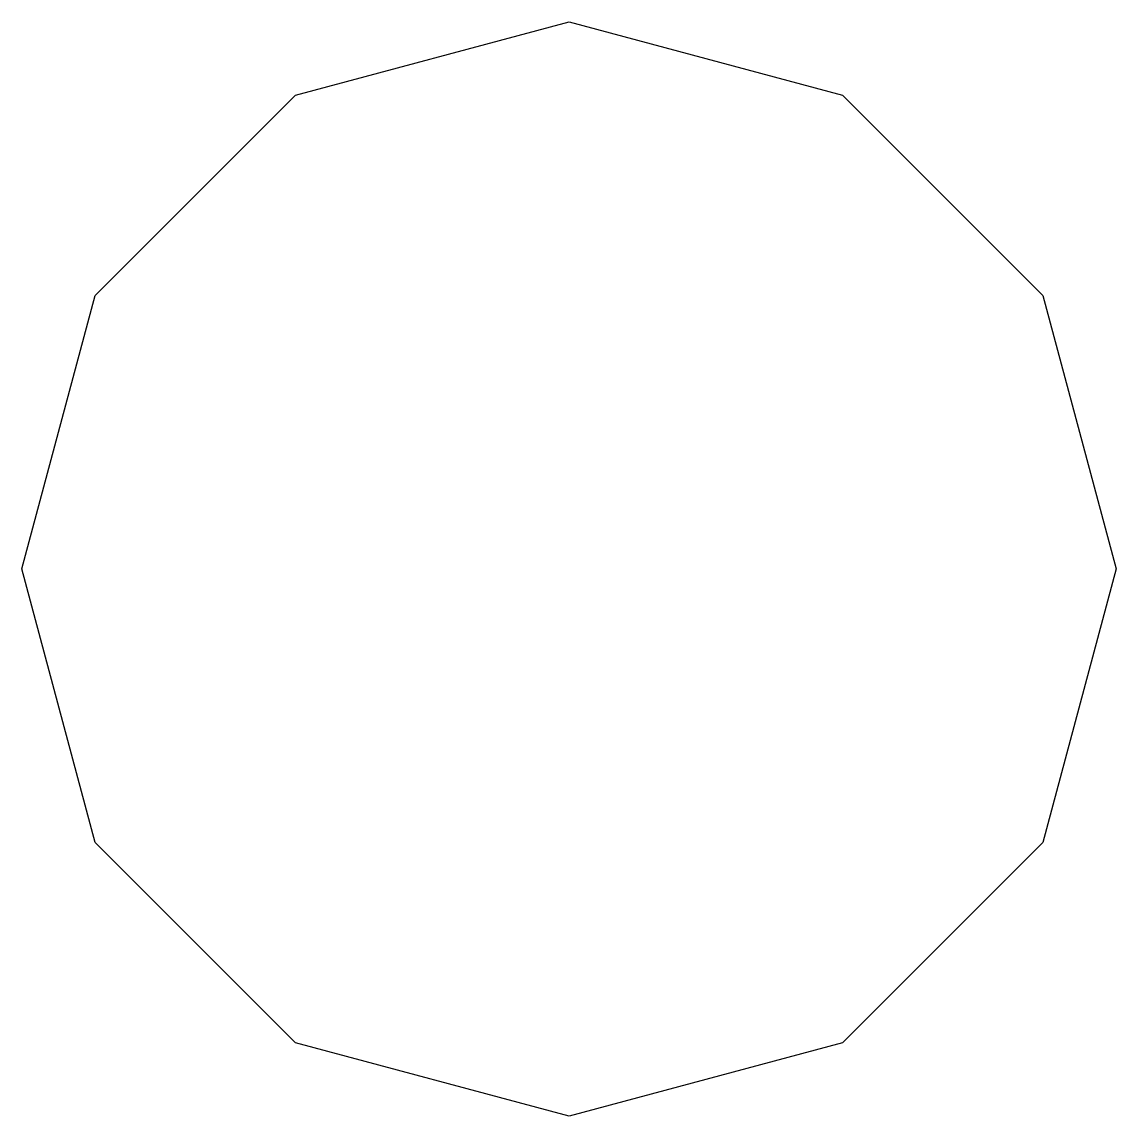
# Model space of a CAD drawing. Extents: x -0.465 to -0.385, y 0.13 to 0.21.
import ezdxf

# ---------------------------------------------------------------- set-up
doc = ezdxf.new("R2010")
doc.units = 0
doc.header["$MEASUREMENT"] = 0
doc.layers.add('L4', color=7, linetype='Continuous')

msp = doc.modelspace()

# ---------------------------------------------------------------- linework, layer by layer
at = {"layer": 'L4'}
msp.add_lwpolyline([(-0.459641, 0.15), (-0.465, 0.17), (-0.459641, 0.19), (-0.445, 0.204641), (-0.425, 0.21), (-0.405, 0.204641), (-0.390359, 0.19), (-0.385, 0.17), (-0.390359, 0.15), (-0.405, 0.135359), (-0.425, 0.13), (-0.445, 0.135359)], close=True, dxfattribs=at)

doc.saveas('drawing.dxf')
